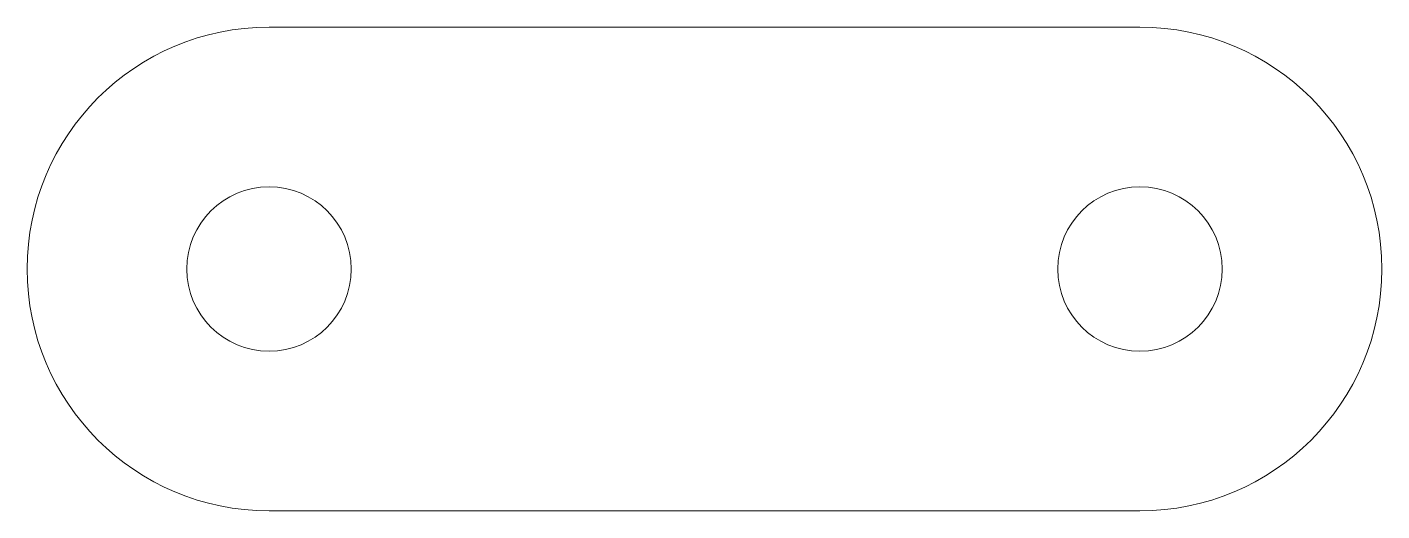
# Model space of a CAD drawing. Header units: millimetres. Extents: x 2.6 to 30.6, y -5 to 5.
import ezdxf

# ---------------------------------------------------------------- set-up
doc = ezdxf.new("R2010")
doc.units = ezdxf.units.MM

msp = doc.modelspace()

# ---------------------------------------------------------------- linework, layer by layer
at = {"color": 7, "linetype": 'Continuous', "lineweight": 15}
for p, q in [((25.56, 5), (7.56, 5)), ((7.56, -5), (25.56, -5))]:
    msp.add_line(p, q, dxfattribs=at)
for centre in [(7.56, 0), (25.56, 0)]:
    msp.add_circle(centre, 1.7, dxfattribs=at)
for centre, start, end in [((7.56, 0), 90, 270), ((25.56, 0), 270, 90)]:
    msp.add_arc(centre, 5, start, end, dxfattribs=at)

doc.saveas('drawing.dxf')
